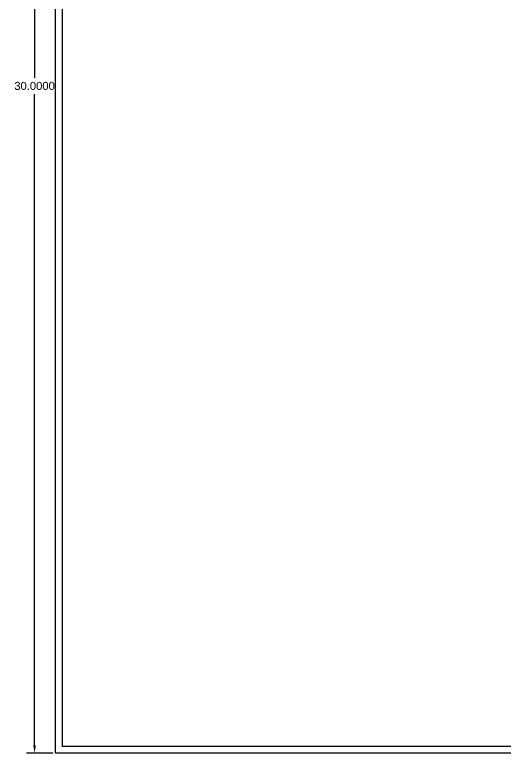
# Model space of a CAD drawing. Header units: millimetres. Extents: x 447.2 to 497.6, y 51.4 to 83.7.
# Drawn here: x 447.15 to 458.17, y 52.67 to 69.27 of the extents above; entities that cross this region are included whole.
import ezdxf

# ---------------------------------------------------------------- set-up
doc = ezdxf.new("R2010")
doc.units = ezdxf.units.MM
doc.layers.add('Piso1', color=1, linetype='Continuous')
doc.styles.get("Standard").update_dxf_attribs({"font": 'arial.ttf'})
doc.dimstyles.get("Standard").update_dxf_attribs({"dimtxt": 0.18, "dimasz": 0.18, "dimexe": 0.18, "dimexo": 0.0625, "dimgap": 0.09, "dimtad": 0, "dimtih": 1, "dimtoh": 1, "dimdec": 4, "dimzin": 0, "dimdsep": 46, "dimtxsty": 'Standard', "dimcen": 0.09, "dimadec": 0, "dimazin": 0, "dimtfac": 1, "dimtdec": 4, "dimtofl": 0, "dimtmove": 0, "dimatfit": 3, "dimfxl": 1, "dimtolj": 1, "dimtzin": 0, "dimarcsym": 0})

# ---------------------------------------------------------------- blocks, each defined once
blk = doc.blocks.new('*D22')
at = {"layer": 'Defpoints', "color": 0, "transparency": 16777216}
for p in [(447.596, 82.675), (448.065, 82.675), (448.065, 52.675)]:
    blk.add_point(p, dxfattribs=at)
at = {"layer": 'Piso1', "color": 0, "lineweight": -2, "transparency": 16777216}
for p, q in [((448.003, 82.675), (447.416, 82.675)), ((447.596, 82.495), (447.596, 67.857)), ((447.596, 52.855), (447.596, 67.493)), ((448.003, 52.675), (447.416, 52.675))]:
    blk.add_line(p, q, dxfattribs=at)
at = {"layer": 'Piso1', "color": 0, "transparency": 16777216}
for points in [[(447.566, 82.495), (447.626, 82.495), (447.596, 82.675)], [(447.566, 52.855), (447.626, 52.855), (447.596, 52.675)]]:
    blk.add_solid(points, dxfattribs=at)
at = {"layer": 'Piso1', "color": 0, "transparency": 16777216, "insert": (447.596, 67.675), "char_height": 0.18, "attachment_point": 5}
blk.add_mtext('\\A1;30.0000', dxfattribs=at)

msp = doc.modelspace()

# ---------------------------------------------------------------- linework, layer by layer
at = {"layer": 'Piso1'}
for p, q in [((448.06548, 52.67462), (448.06548, 82.67462)), ((448.21548, 82.52462), (448.21548, 52.82462)), ((459.91548, 52.82462), (448.21548, 52.82462)), ((460.06548, 52.67462), (448.06548, 52.67462))]:
    msp.add_line(p, q, dxfattribs=at)

# ---------------------------------------------------------------- dimensions: what is measured, and where the dimension line sits
dim = msp.add_linear_dim(base=(447.59596, 82.67462), p1=(448.06548, 52.67462), p2=(448.06548, 82.67462), angle=90, dimstyle='Standard', dxfattribs=at)
dim.commit()
dim.dimension.update_dxf_attribs({"geometry": '*D22', "text_midpoint": (447.59596, 67.67462), "dimtype": 160})

doc.saveas('drawing.dxf')
